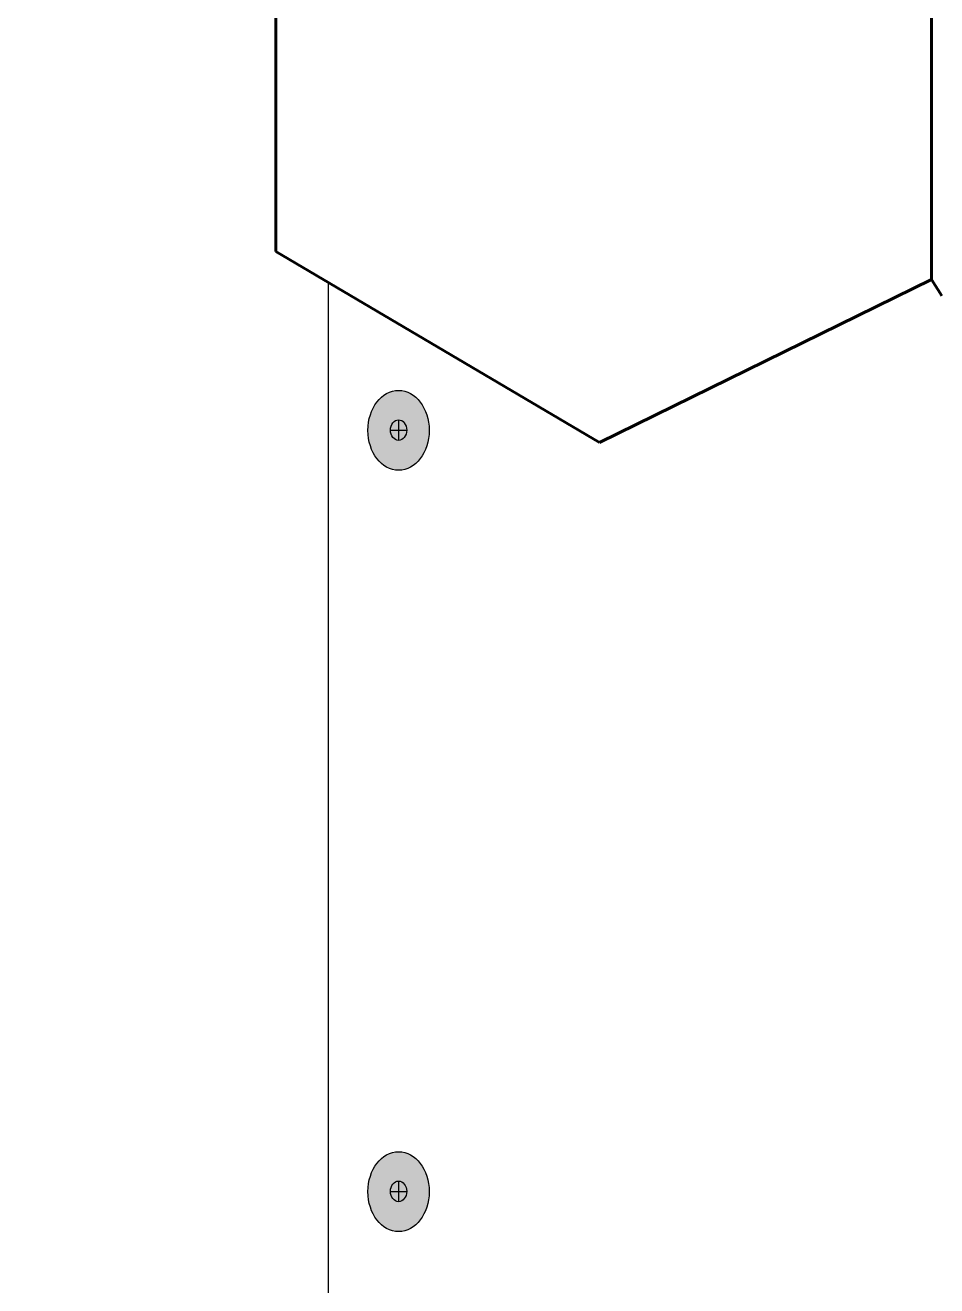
# Model space of a CAD drawing. Extents: x -1279 to 5791, y -3809 to 1769.
# Drawn here: x -799.8 to -690.7, y -2898.9 to -2748 of the extents above; entities that cross this region are included whole.
import ezdxf

# ---------------------------------------------------------------- set-up
doc = ezdxf.new("R2010")
doc.units = 0
doc.header["$MEASUREMENT"] = 0
doc.layers.add('G-ANNO-TTLB', color=7, linetype='Continuous', lineweight=0)
doc.layers.add('TYVEK', color=7, linetype='Continuous', lineweight=0)

# ---------------------------------------------------------------- blocks, each defined once
blk = doc.blocks.new('Block_107')
at = {"layer": 'TYVEK', "true_color": 0x003b71, "transparency": 33554687}
h = blk.add_hatch(color=156, dxfattribs=at)
h.dxf.hatch_style = 2
edge = h.paths.add_edge_path()
edge.add_ellipse((-755.11, -2796.52), major_axis=(0, 4.78), ratio=0.766948, start_angle=0, end_angle=360)
h = blk.add_hatch(color=156, dxfattribs=at)
h.dxf.hatch_style = 2
edge = h.paths.add_edge_path()
edge.add_ellipse((-755.11, -2887.62), major_axis=(0, 4.78), ratio=0.766948, start_angle=0, end_angle=360)
at = {"layer": 'TYVEK', "color": 18, "lineweight": 25, "true_color": 0x080808}
for p, q in [((-755.11, -2795.25), (-755.11, -2797.72)), ((-756.08, -2796.49), (-754.14, -2796.49)), ((-755.11, -2886.36), (-755.11, -2888.83)), ((-756.08, -2887.59), (-754.14, -2887.59))]:
    blk.add_line(p, q, dxfattribs=at)
at = {"layer": 'TYVEK', "color": 8, "lineweight": 25, "true_color": 0x808080}
for points in [[(-759.29, -2796.85)], [(-755.62, -2801.63)]]:
    blk.add_lwpolyline(points, dxfattribs=at)
at = {"layer": 'TYVEK', "color": 18, "lineweight": 25, "true_color": 0x000000}
for centre in [(-755.11, -2796.52), (-755.11, -2887.62)]:
    blk.add_ellipse(centre, major_axis=(0, 4.78), ratio=0.766948, dxfattribs=at)
at = {"layer": 'TYVEK', "color": 18, "lineweight": 25, "true_color": 0x080808}
for centre in [(-755.11, -2796.49), (-755.11, -2887.59)]:
    blk.add_ellipse(centre, major_axis=(0, 1.23), ratio=0.788846, dxfattribs=at)

msp = doc.modelspace()

# ---------------------------------------------------------------- hatches: boundary and pattern name
at = {"layer": 'G-ANNO-TTLB', "true_color": 0xff00ff, "transparency": 33554687}
h = msp.add_hatch(color=6, dxfattribs=at)
edge = h.paths.add_edge_path()
edge.add_spline(control_points=[(1773.02, -3692.6), (1773.02, -3692.6), (-1156.5, -3692.6), (-1156.5, -3692.6), (-1156.5, -3692.6), (-1156.5, -1235.6), (-1156.5, -1235.6), (-1156.5, -1235.6), (1773.02, -1235.6), (1773.02, -1235.6), (1773.02, -1235.6), (1773.02, -3692.6), (1773.02, -3692.6)], knot_values=[0, 0, 0, 0, 1, 1, 1, 2, 2, 2, 3, 3, 3, 4, 4, 4, 4], degree=3, periodic=0)
edge = h.paths.add_edge_path()
edge.add_spline(control_points=[(-1147.5, -1244.6), (-1147.5, -1244.6), (-1147.5, -3683.6), (-1147.5, -3683.6), (-1147.5, -3683.6), (1764.02, -3683.6), (1764.02, -3683.6), (1764.02, -3683.6), (1764.02, -1244.6), (1764.02, -1244.6), (1764.02, -1244.6), (-1147.5, -1244.6), (-1147.5, -1244.6)], knot_values=[0, 0, 0, 0, 1, 1, 1, 2, 2, 2, 3, 3, 3, 4, 4, 4, 4], degree=3, periodic=0)
edge.add_line((-1147.5, -1244.6), (-1147.5, -1244.6))

# ---------------------------------------------------------------- linework, layer by layer
at = {"layer": 'G-ANNO-TTLB'}
for points in [[(1773.02, -3692.6), (1773.02, -3692.6), (-1156.5, -3692.6), (-1156.5, -3692.6), (-1156.5, -3692.6), (-1156.5, -1235.6), (-1156.5, -1235.6), (-1156.5, -1235.6), (1773.02, -1235.6), (1773.02, -1235.6), (1773.02, -1235.6), (1773.02, -3692.6), (1773.02, -3692.6)], [(-1147.5, -1244.6), (-1147.5, -1244.6), (-1147.5, -3683.6), (-1147.5, -3683.6), (-1147.5, -3683.6), (1764.02, -3683.6), (1764.02, -3683.6), (1764.02, -3683.6), (1764.02, -1244.6), (1764.02, -1244.6), (1764.02, -1244.6), (-1147.5, -1244.6), (-1147.5, -1244.6)]]:
    msp.add_open_spline(points, degree=3, knots=[0, 0, 0, 0, 1, 1, 1, 2, 2, 2, 3, 3, 3, 4, 4, 4, 4], dxfattribs=at)
at = {"layer": 'TYVEK', "color": 18, "lineweight": 60, "true_color": 0x000000}
for p, q in [((-769.8, -2775.12), (-769.89, -2598.48)), ((-691.3, -2778.48), (-691.3, -2607.09)), ((-769.8, -2775.12), (-731.04, -2797.98)), ((-731.04, -2797.98), (-691.3, -2778.48)), ((-690.06, -2780.42), (-691.3, -2778.48))]:
    msp.add_line(p, q, dxfattribs=at)
at = {"layer": 'TYVEK', "color": 18, "lineweight": 25, "true_color": 0x000000}
msp.add_line((-763.52, -2778.83), (-763.52, -2903.15), dxfattribs=at)

# ---------------------------------------------------------------- block references
at = {"layer": 'TYVEK'}
msp.add_blockref('Block_107', (0, 0), dxfattribs=at)

doc.saveas('drawing.dxf')
